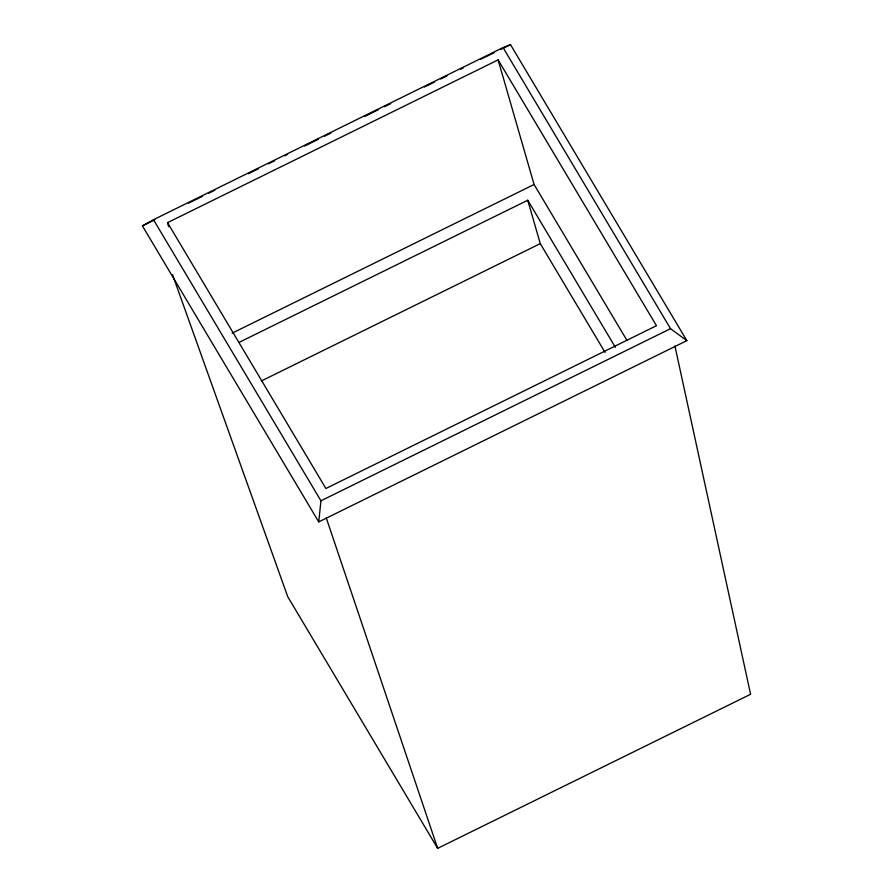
<?xml version="1.0" encoding="UTF-8"?>
<svg xmlns="http://www.w3.org/2000/svg" width="893" height="893" viewBox="0 0 893 893"><rect width="100%" height="100%" fill="white"/><g stroke="black" fill="none" stroke-linecap="round" stroke-linejoin="round"><path stroke-width="1.34" d="M318.745 521.892L320.944 500.806L153.484 219.7L142.411 225.896L318.745 521.892L686.84 340.646L510.506 44.65L503.06 47.575L153.484 219.7M142.411 225.896L154.891 219.756M188.579 203.169L202.309 196.404M208.538 193.334L214.778 190.265M248.477 173.677L258.457 168.755M268.436 163.843L274.676 160.773M284.655 155.851L287.155 154.623M304.625 146.028L318.343 139.263M324.583 136.194L330.823 133.124M364.511 116.537L378.241 109.772M384.481 106.702L390.721 103.633M424.409 87.045L434.389 82.123M440.629 79.053L446.868 75.983M460.598 69.23L463.087 68.002M480.557 59.396L494.287 52.642M500.526 49.561L510.506 44.65M167.538 222.658L498.115 59.887L656.478 325.711L325.889 488.493L167.538 222.658L168.688 226.677M232.191 333.145L534.081 184.494L498.115 59.887M238.967 342.443L527.752 200.244L615.355 347.299M261.493 380.898L540.276 243.633L527.752 200.244M320.944 500.806L670.531 328.68L686.84 340.646M172.494 274.609L287.758 596.725L437.659 848.35L750.589 694.274L674.918 345.926M503.06 47.575L670.531 328.68M534.081 184.494L626.819 340.166M540.276 243.633L605.086 352.434M326.235 517.817L437.659 848.35"/></g></svg>
